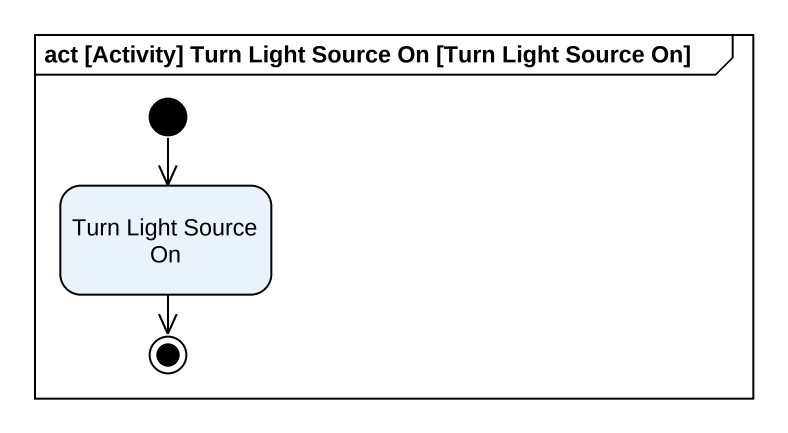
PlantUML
@startuml
mainframe act [Activity] Turn Light Source On [Turn Light Source On]
hide empty description
state "Turn Light Source On" as Turn_Light_Source_On
[*] --> Turn_Light_Source_On
Turn_Light_Source_On --> [*]
@enduml
